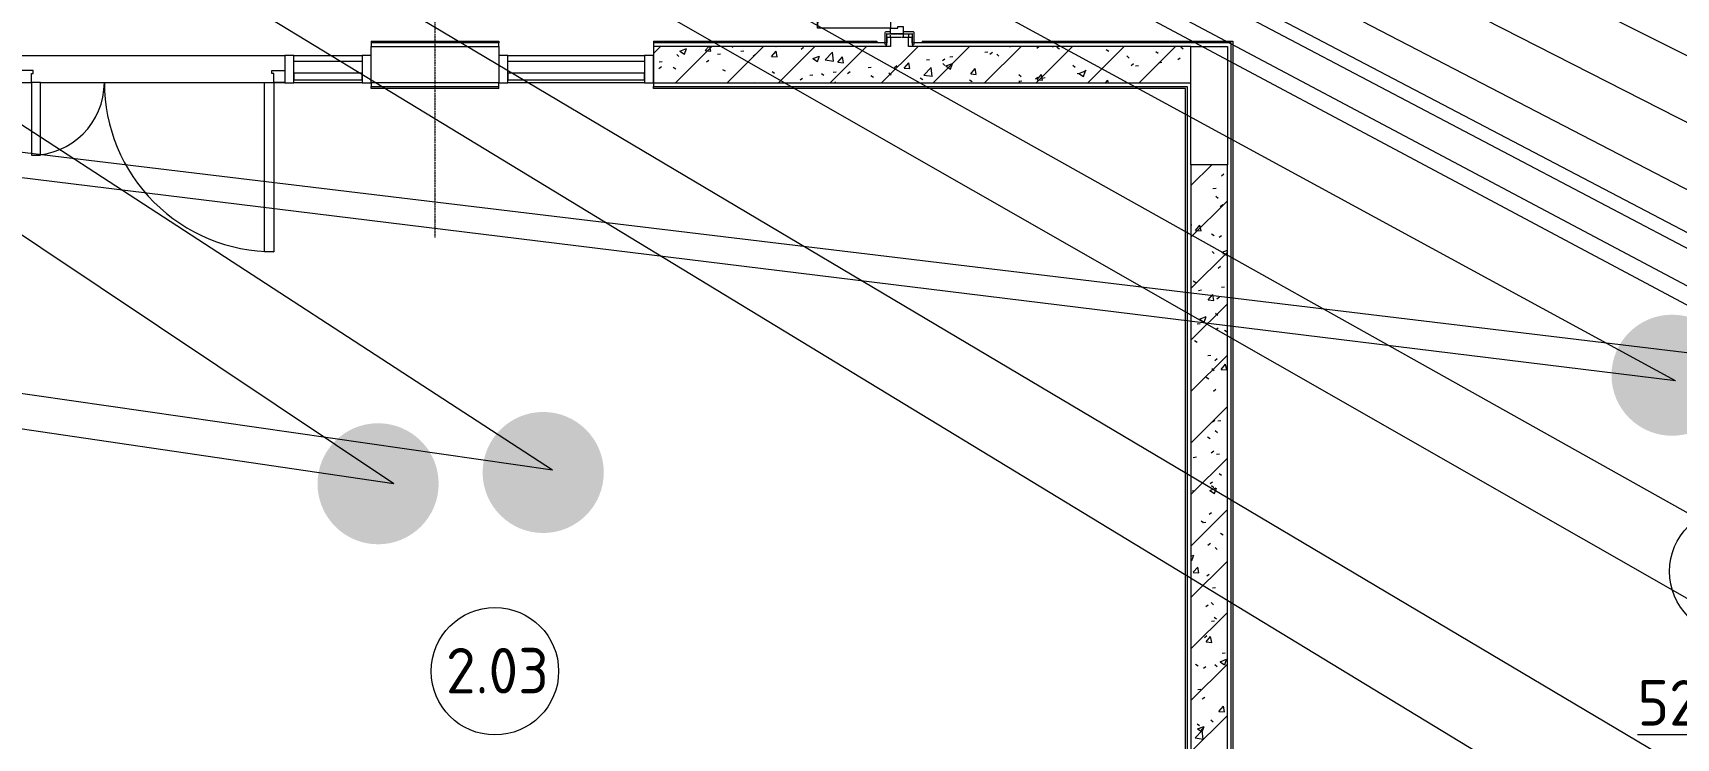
# Model space of a CAD drawing. Header units: millimetres. Extents: x -584918 to 2941280, y 3000189 to 4229862.
# Drawn here: x 160854 to 169875, y 3840766 to 3844641 of the extents above; entities that cross this region are included whole.
import ezdxf

# ---------------------------------------------------------------- set-up
doc = ezdxf.new("R2010")
doc.units = ezdxf.units.MM
doc.linetypes.add('ASVP_Невидимые', pattern=[5, 3, -2])
doc.linetypes.add('ASVP_Осевая', pattern=[14, 10, -2, 0, -2])
for name, color, linetype, lineweight in [('Витраж', 7, 'Continuous', 0), ('Двери', 7, 'Continuous', 0), ('Линии', 7, 'Continuous', 0), ('Марки помещений', 7, 'Continuous', 0), ('Обобщенные модели', 7, 'Continuous', 0), ('Панели витража', 7, 'Continuous', 0), ('Перекрытие', 7, 'Continuous', 0), ('Стены внутренние', 7, 'Continuous', 0), ('Стены несущие', 7, 'Continuous', 0), ('Стены отделка', 7, 'Continuous', 0), ('экспертиза ДУ', 1, 'Continuous', 0), ('экспертиза ДУ пояснения', 6, 'Continuous', 0), ('экспертиза условные обозначения', 1, 'Continuous', 0)]:
    doc.layers.add(name, color=color, linetype=linetype, lineweight=lineweight)
doc.styles.add('GOST Common_2', font='', dxfattribs={"height": 500})
doc.styles.get('GOST Common_2').set_extended_font_data('GOST Common')
pattern_1 = [(45, (184030.3, 3824416.36), (-141.4214, 141.4214), [])]
pattern_2 = [(50, (184030.3, 3824416.36), (364.368, -31.8783), [38.1, -419.1]), (355, (184030.3, 3824416.36), (-70.486, 382.1133), [30.48, -335.28]), (100.451, (184060.67, 3824413.7), (293.885, 350.2334), [32.38, -356.18]), (46.184, (184030.3, 3824517.96), (542.1585, -84.086), [57.15, -628.65]), (96.636, (184075.5, 3824510.96), (474.805, 494.855), [48.57, -534.27]), (351.184, (184030.3, 3824517.96), (474.81, 494.85), [45.72, -502.92]), (21, (184081.1, 3824492.56), (303.2285, -204.5305), [38.1, -419.1]), (326, (184081.1, 3824492.56), (123.604, 368.376), [30.48, -335.28]), (71.451, (184106.37, 3824475.52), (426.834, 163.8427), [32.38, -356.18]), (37.5, (184030.3, 3824416.36), (6.17665, 169.11015), [16.764, -314.452, 16.764, -323.596, -336.55]), (37.5, (184030.3, 3824416.36), (6.17665, 169.11015), [-671.576, 16.764, -319.786]), (7.5, (184030.3, 3824416.36), (133.6389, 200.3615), [16.764, -177.292, 16.764, -306.832, -128.27]), (7.5, (184030.3, 3824416.36), (133.6389, 200.3615), [-517.652, 16.764, -111.506]), (327.5, (183917.02, 3824416.36), (271.1818, -11.45836), [16.764, -110.236, 16.764, -379.476, -525.78]), (327.5, (183917.02, 3824416.36), (271.1818, -11.45836), [-523.24, 16.764, -509.016]), (317.5, (183866.22, 3824416.36), (296.2585, 50.8528), [16.764, -148.336, 16.764, -246.38, -373.38]), (317.5, (183866.22, 3824416.36), (296.2585, 50.8528), [-428.244, 16.764, -356.616])]

# ---------------------------------------------------------------- blocks, each defined once
blk = doc.blocks.new('ASVP_ДверьДеревянная_2 полотна - Межкомнатная 1300х2000h_полотна_ Г Л _1220 в свету_-7531502-АР Этаж 02')
at = {"layer": 'Двери', "lineweight": 18}
for p, q in [((650, 950), (610, 950)), ((610, 950), (610, 50)), ((650, 50), (650, 950)), ((-650, 450), (-610, 450)), ((-650, 50), (-650, 450)), ((-610, 450), (-610, 50)), ((-680, 50), (-650, 50)), ((-680, -20), (-680, 50)), ((-610, 50), (-650, 50)), ((-650, 50), (-650, 10)), ((-650, 10), (-640, 10)), ((-640, 10), (-640, -20)), ((610, 50), (650, 50)), ((650, 10), (640, 10)), ((640, 10), (640, -20)), ((680, 50), (650, 50)), ((650, 50), (650, 10)), ((680, -20), (680, 50)), ((-640, -20), (-680, -20)), ((640, -20), (680, -20))]:
    blk.add_line(p, q, dxfattribs=at)
at = {"layer": 'Двери', "linetype": 'ASVP_Невидимые', "lineweight": 18}
for p, q in [((-700, 50), (-680, 50)), ((-700, -20), (-700, 50)), ((-680, 50), (-680, -20)), ((700, 50), (680, 50)), ((680, 50), (680, -20)), ((700, -20), (700, 50)), ((-680, -20), (-700, -20)), ((680, -20), (700, -20))]:
    blk.add_line(p, q, dxfattribs=at)
at = {"layer": 'Двери'}
for centre, radius, start, end in [((650, 50), 900, 90, 180), ((-650, 50), 400, 360, 90)]:
    blk.add_arc(centre, radius, start, end, dxfattribs=at)
blk = doc.blocks.new('ASVP_НАЛИЧНИК МДФ_Двери - Наличник дверной МДФ-7523534-АР Этаж 02')
at = {"layer": 'Обобщенные модели'}
for p, q in [((-681, 0), (-740, 0)), ((-740, 0), (-740, -5)), ((-681, -1), (-681, 0)), ((-680, 50), (-680, -1)), ((-670, -5), (-670, 50)), ((670, 50), (670, -5)), ((680, -1), (680, 50)), ((740, 0), (681, 0)), ((681, 0), (681, -1)), ((740, -5), (740, 0)), ((-735, -10), (-675, -10)), ((-680, -1), (-681, -1)), ((675, -10), (735, -10)), ((681, -1), (680, -1))]:
    blk.add_line(p, q, dxfattribs=at)
for centre, start, end in [((-735, -5), 180, 270), ((-675, -5), 270, 360), ((675, -5), 180, 270), ((735, -5), 270, 360)]:
    blk.add_arc(centre, 5, start, end, dxfattribs=at)
blk = doc.blocks.new('ASVP_НАЛИЧНИК МДФ_Двери - Наличник дверной МДФ-V56-АР Этаж 02')
at = {"layer": 'Обобщенные модели'}
for p, q in [((-681, 0), (-740, 0)), ((-740, 0), (-740, -5)), ((-681, -1), (-681, 0)), ((-680, 20), (-680, -1)), ((-670, -5), (-670, 20)), ((670, 20), (670, -5)), ((680, -1), (680, 20)), ((740, 0), (681, 0)), ((681, 0), (681, -1)), ((740, -5), (740, 0)), ((-735, -10), (-675, -10)), ((-680, -1), (-681, -1)), ((675, -10), (735, -10)), ((681, -1), (680, -1))]:
    blk.add_line(p, q, dxfattribs=at)
for centre, start, end in [((-735, -5), 180, 270), ((-675, -5), 270, 360), ((675, -5), 180, 270), ((735, -5), 270, 360)]:
    blk.add_arc(centre, 5, start, end, dxfattribs=at)
blk = doc.blocks.new('Прямоугольный импост - 50х150 мм-7546359-АР Этаж 02')
at = {"layer": 'Витраж', "lineweight": 18}
for p, q in [((0, 115), (-50, 115)), ((-50, 115), (-50, -35)), ((0, -35), (0, 115)), ((-50, -35), (0, -35))]:
    blk.add_line(p, q, dxfattribs=at)
blk = doc.blocks.new('ASVP_ДверьАлюминиеваяВитражная_2 полотна - Остекленная Внутренняя-7554606-АР Этаж 02')
at = {"layer": 'Двери', "lineweight": 18}
for p, q in [((-665, 962.5), (-615, 962.5)), ((-665, 32.5), (-665, 962.5)), ((-615, 962.5), (-615, 32.5)), ((665, 432.5), (615, 432.5)), ((615, 432.5), (615, 32.5)), ((665, 32.5), (665, 432.5)), ((-725, 32.5), (-665, 32.5)), ((-725, -32.5), (-725, 32.5)), ((-615, 32.5), (-665, 32.5)), ((-665, 32.5), (-665, -17.5)), ((615, 32.5), (665, 32.5)), ((725, 32.5), (665, 32.5)), ((665, 32.5), (665, -17.5)), ((725, -32.5), (725, 32.5)), ((-655, -32.5), (-725, -32.5)), ((-665, -17.5), (-655, -17.5)), ((-655, -17.5), (-655, -32.5)), ((665, -17.5), (655, -17.5)), ((655, -17.5), (655, -32.5)), ((655, -32.5), (725, -32.5))]:
    blk.add_line(p, q, dxfattribs=at)
at = {"layer": 'Двери'}
for centre, radius, start, end in [((-665, 32.5), 930, 360, 90), ((665, 32.5), 400, 90, 180)]:
    blk.add_arc(centre, radius, start, end, dxfattribs=at)
blk = doc.blocks.new('Системная панель - Cтеклопакет Двухкамерный_36 мм-7546360-АР Этаж 02')
at = {"layer": 'Панели витража', "lineweight": 18}
for p, q in [((375, 18), (-375, 18)), ((-375, 18), (-375, -18)), ((375, -18), (375, 18)), ((-375, -18), (375, -18))]:
    blk.add_line(p, q, dxfattribs=at)
blk = doc.blocks.new('Прямоугольный импост - 50х150 мм-7546361-АР Этаж 02')
at = {"layer": 'Витраж', "lineweight": 18}
for p, q in [((-50, 115), (0, 115)), ((-50, -35), (-50, 115)), ((0, 115), (0, -35)), ((0, -35), (-50, -35))]:
    blk.add_line(p, q, dxfattribs=at)
blk = doc.blocks.new('Прямоугольный импост - 50х120 мм _горизонтальный импост витража_-7511902-АР Этаж 02')
at = {"layer": 'Витраж'}
for p, q in [((-20569.1, 20069.3), (-19819.1, 20069.3)), ((-19819.1, 19949.3), (-20569.1, 19949.3))]:
    blk.add_line(p, q, dxfattribs=at)
blk = doc.blocks.new('Системная панель - Cтеклопакет Двухкамерный_36 мм-7554611-АР Этаж 02')
at = {"layer": 'Панели витража', "lineweight": 18}
for p, q in [((187.5, 18), (-187.5, 18)), ((-187.5, 18), (-187.5, -18)), ((187.5, -18), (187.5, 18)), ((-187.5, -18), (187.5, -18))]:
    blk.add_line(p, q, dxfattribs=at)
blk = doc.blocks.new('Прямоугольный импост - 50х120 мм _горизонтальный импост витража_-7549889-АР Этаж 02')
at = {"layer": 'Витраж'}
for p, q in [((-21744.1, 20069.3), (-21369.1, 20069.3)), ((-21369.1, 19949.3), (-21744.1, 19949.3))]:
    blk.add_line(p, q, dxfattribs=at)
blk = doc.blocks.new('Прямоугольный импост - 50х150 мм-7554605-АР Этаж 02')
at = {"layer": 'Витраж', "lineweight": 18}
for p, q in [((-25, 115), (25, 115)), ((-25, -35), (-25, 115)), ((25, 115), (25, 32.5)), ((25, -35), (-25, -35)), ((25, -32.5), (25, -35))]:
    blk.add_line(p, q, dxfattribs=at)
blk = doc.blocks.new('ASVP_Марка_Помещение_ДваЗначения - Номер Площадь-685795-АР Этаж 02')
at = {"layer": 'Марки помещений'}
blk.add_circle((0, 0), 3.5, dxfattribs=at)

msp = doc.modelspace()

# ---------------------------------------------------------------- hatches: boundary and pattern name
at = {"layer": 'Стены внутренние'}
h = msp.add_hatch(dxfattribs=at)
h.set_pattern_fill('FP_1', color=256, style=0, pattern_type=2)
h.set_pattern_definition(pattern_1)
h.paths.add_polyline_path([(165661.203, 3844565.697), (165661.203, 3844615.697), (165561.203, 3844615.697), (165561.203, 3844565.697)])
h.paths.add_polyline_path([(165631.203, 3846015.697), (165661.203, 3846015.697), (165661.203, 3846165.697), (165561.203, 3846165.697), (165561.203, 3846015.697)])
h = msp.add_hatch(dxfattribs=at)
h.set_pattern_fill('FP_2', color=256, style=0, pattern_type=2)
h.set_pattern_definition(pattern_2)
h.paths.add_polyline_path([(165661.203, 3844565.697), (165661.203, 3844615.697), (165561.203, 3844615.697), (165561.203, 3844565.697)])
h.paths.add_polyline_path([(165631.203, 3846015.697), (165661.203, 3846015.697), (165661.203, 3846165.697), (165561.203, 3846165.697), (165561.203, 3846015.697)])
h = msp.add_hatch(dxfattribs=at)
h.set_pattern_fill('FP_1', color=256, style=0, pattern_type=2)
h.set_pattern_definition(pattern_1)
h.paths.add_polyline_path([(167211.203, 3844365.697), (167211.203, 3844565.697), (164261.203, 3844565.697), (164261.203, 3844365.697), (166462.378, 3844365.697)])
h = msp.add_hatch(dxfattribs=at)
h.set_pattern_fill('FP_2', color=256, style=0, pattern_type=2)
h.set_pattern_definition(pattern_2)
h.paths.add_polyline_path([(167211.203, 3844365.697), (167211.203, 3844565.697), (164261.203, 3844565.697), (164261.203, 3844365.697), (166462.378, 3844365.697)])
h = msp.add_hatch(dxfattribs=at)
h.set_pattern_fill('FP_1', color=256, style=0, pattern_type=2)
h.set_pattern_definition(pattern_1)
h.paths.add_polyline_path([(167411.203, 3837765.697), (167411.203, 3838565.697), (167211.203, 3838565.697), (167211.203, 3837765.697)])
h.paths.add_polyline_path([(167411.203, 3839965.697), (167411.203, 3843915.697), (167211.203, 3843915.697), (167211.203, 3839965.697), (167281.203, 3839965.697)])
h = msp.add_hatch(dxfattribs=at)
h.set_pattern_fill('FP_2', color=256, style=0, pattern_type=2)
h.set_pattern_definition(pattern_2)
h.paths.add_polyline_path([(167411.203, 3837765.697), (167411.203, 3838565.697), (167211.203, 3838565.697), (167211.203, 3837765.697)])
h.paths.add_polyline_path([(167411.203, 3839965.697), (167411.203, 3843915.697), (167211.203, 3843915.697), (167211.203, 3839965.697), (167281.203, 3839965.697)])
at = {"layer": 'экспертиза ДУ', "lineweight": 0}
h = msp.add_hatch(color=5, dxfattribs=at)
edge = h.paths.add_edge_path()
edge.add_arc((169852.369, 3842759.694), 332.544, 0, 360)
h = msp.add_hatch(color=5, dxfattribs=at)
edge = h.paths.add_edge_path()
edge.add_arc((162748.849, 3842163.35), 332.544, 0, 360)
h = msp.add_hatch(color=30, dxfattribs=at)
edge = h.paths.add_edge_path()
edge.add_arc((163655.27, 3842225.308), 332.544, 0, 360)
at = {"layer": 'экспертиза условные обозначения', "lineweight": -3}
h = msp.add_hatch(dxfattribs=at)
h.set_pattern_fill('GRASS', color=3, scale=24)
h.set_pattern_definition([(90, (183626.44, 3579035.56), (-431.0523, 431.0523), [114.3, -747.8046]), (45, (183626.44, 3579035.56), (-431.0523, 431.0523), [114.3, -495.3]), (135, (183626.44, 3579035.56), (-431.0523, -431.0523), [114.3, -495.3])])
edge = h.paths.add_edge_path()
edge.add_line((165449.618, 3852387.21), (166159.793, 3854149.496))
edge.add_line((166159.793, 3854149.496), (183114.838, 3847316.866))
edge.add_line((183114.838, 3847316.866), (182404.664, 3845554.58))
edge.add_line((182404.664, 3845554.58), (177800.899, 3847415.219))
edge.add_arc((177378.984, 3846379.908), 1117.981, 67.8278443, 178.9159405)
edge.add_line((176261.203, 3846401.059), (176261.203, 3844565.697))
edge.add_line((176261.203, 3844565.697), (173308.434, 3844565.697))
edge.add_line((173308.434, 3844565.697), (173311.203, 3849219.109))
edge.add_line((173311.203, 3849219.109), (169300.899, 3850840.592))
edge.add_line((169300.899, 3850840.592), (166608.434, 3851925.615))

# ---------------------------------------------------------------- linework, layer by layer
at = {"layer": 'Линии', "linetype": 'ASVP_Осевая'}
msp.add_line((163061.203, 3850515.697), (163061.203, 3843515.697), dxfattribs=at)
at = {"layer": 'Перекрытие'}
for p, q in [((162711.203, 3844515.697), (162711.203, 3844565.697)), ((163411.203, 3844565.697), (163411.203, 3844515.697)), ((165661.203, 3844635.697), (165661.203, 3844615.697)), ((160786.203, 3844515.697), (162236.203, 3844515.697)), ((162286.203, 3844515.697), (162661.203, 3844515.697)), ((163461.203, 3844515.697), (164211.203, 3844515.697)), ((162126.203, 3844365.697), (160896.203, 3844365.697)), ((162236.203, 3844365.697), (162176.203, 3844365.697))]:
    msp.add_line(p, q, dxfattribs=at)
at = {"layer": 'Стены внутренние'}
for p, q in [((162711.203, 3844595.697), (163411.203, 3844595.697)), ((162711.203, 3844595.697), (162711.203, 3844585.697)), ((163411.203, 3844595.697), (163411.203, 3844585.697)), ((164261.203, 3844595.697), (165486.203, 3844595.697)), ((164261.203, 3844595.697), (164261.203, 3844585.697)), ((165486.203, 3844595.697), (165486.203, 3844585.697)), ((165736.203, 3844595.697), (167441.203, 3844595.697)), ((165736.203, 3844595.697), (165736.203, 3844585.697)), ((167441.203, 3844595.697), (167441.203, 3840005.697)), ((162711.203, 3844335.697), (162711.203, 3844345.697)), ((163411.203, 3844335.697), (162711.203, 3844335.697)), ((163411.203, 3844335.697), (163411.203, 3844345.697)), ((164261.203, 3844335.697), (164261.203, 3844345.697)), ((167181.203, 3844335.697), (164261.203, 3844335.697)), ((167181.203, 3840005.697), (167181.203, 3844335.697))]:
    msp.add_line(p, q, dxfattribs=at)
at = {"layer": 'Стены несущие'}
for p, q in [((165561.203, 3844565.697), (164261.203, 3844565.697)), ((164261.203, 3844565.697), (164261.203, 3844365.697)), ((165561.203, 3844615.697), (165561.203, 3844565.697)), ((165661.203, 3844615.697), (165631.203, 3844615.697)), ((165661.203, 3844565.697), (165661.203, 3844615.697)), ((167211.203, 3844565.697), (165661.203, 3844565.697)), ((167211.203, 3844365.697), (167211.203, 3844565.697)), ((164261.203, 3844365.697), (167211.203, 3844365.697)), ((167411.203, 3843915.697), (167211.203, 3843915.697)), ((167211.203, 3843915.697), (167211.203, 3839965.697)), ((167411.203, 3839965.697), (167411.203, 3843915.697))]:
    msp.add_line(p, q, dxfattribs=at)
at = {"layer": 'Стены отделка'}
for p, q in [((163411.203, 3844585.697), (162711.203, 3844585.697)), ((162711.203, 3844585.697), (162711.203, 3844565.697)), ((162711.203, 3844565.697), (163411.203, 3844565.697)), ((163411.203, 3844565.697), (163411.203, 3844585.697)), ((165541.203, 3844585.697), (164261.203, 3844585.697)), ((164261.203, 3844585.697), (164261.203, 3844565.697)), ((165561.203, 3844615.697), (165541.203, 3844615.697)), ((165541.203, 3844615.697), (165541.203, 3844585.697)), ((165681.203, 3844615.697), (165661.203, 3844615.697)), ((165681.203, 3844585.697), (165681.203, 3844615.697)), ((167431.203, 3844585.697), (165681.203, 3844585.697)), ((167211.203, 3844565.697), (167411.203, 3844565.697)), ((167411.203, 3844565.697), (167411.203, 3843915.697)), ((167431.203, 3839965.697), (167431.203, 3844585.697)), ((163411.203, 3844365.697), (162711.203, 3844365.697)), ((162711.203, 3844365.697), (162711.203, 3844345.697)), ((162711.203, 3844345.697), (163411.203, 3844345.697)), ((163411.203, 3844345.697), (163411.203, 3844365.697)), ((164261.203, 3844365.697), (164261.203, 3844345.697)), ((164261.203, 3844345.697), (167191.203, 3844345.697)), ((167191.203, 3844345.697), (167191.203, 3839965.697)), ((167211.203, 3843915.697), (167211.203, 3844365.697)), ((167211.203, 3844365.697), (167211.203, 3844365.697))]:
    msp.add_line(p, q, dxfattribs=at)
at = {"layer": 'экспертиза ДУ'}
for points in [[(104537.279, 3850758.128), (162834.479, 3842164.214)], [(163705.607, 3842238.861), (104537.279, 3850758.128)], [(169871.49, 3842728.499), (104537.279, 3850758.128)], [(104537.279, 3850758.128), (170829.006, 3842777.3)]]:
    msp.add_lwpolyline(points, dxfattribs=at)
at = {"layer": 'экспертиза ДУ пояснения'}
for points in [[(127632.222, 3865719.663), (162834.479, 3842164.214)], [(163705.607, 3842238.861), (127632.222, 3865719.663)], [(169871.49, 3842728.499), (127632.222, 3865719.663)], [(127632.222, 3865719.663), (170829.006, 3842777.3)], [(175630.543, 3836522.339), (127632.222, 3865719.663)], [(176618.23, 3836615.777), (127632.222, 3865719.663)], [(127632.222, 3865719.663), (182583.877, 3836395.57)], [(183477.908, 3836444.323), (127632.222, 3865719.663)], [(189381.376, 3830415.598), (127632.222, 3865719.663)], [(127632.222, 3865719.663), (190303.722, 3830587.545)], [(196251.948, 3830728.236), (127632.222, 3865719.663)], [(127632.222, 3865719.663), (197324.351, 3830787.504)], [(202853.373, 3826133.956), (127632.222, 3865719.663)], [(127632.222, 3865719.663), (203742.915, 3826246.124)]]:
    msp.add_lwpolyline(points, dxfattribs=at)

# ---------------------------------------------------------------- block references
at = {"layer": 'Витраж', "extrusion": (0, 0, -1)}
for name, p in [('Прямоугольный импост - 50х150 мм-7554605-АР Этаж 02', (-162261.203, 3844400.697)), ('Прямоугольный импост - 50х150 мм-7546361-АР Этаж 02', (-163411.203, 3844400.697))]:
    msp.add_blockref(name, p, dxfattribs=at)
at = {"layer": 'Витраж'}
for name, p in [('Прямоугольный импост - 50х120 мм _горизонтальный импост витража_-7549889-АР Этаж 02', (184030.304, 3824416.364)), ('Прямоугольный импост - 50х150 мм-7546359-АР Этаж 02', (162711.203, 3844400.697)), ('Прямоугольный импост - 50х120 мм _горизонтальный импост витража_-7511902-АР Этаж 02', (184030.304, 3824416.364)), ('Прямоугольный импост - 50х150 мм-7546359-АР Этаж 02', (164261.203, 3844400.697))]:
    msp.add_blockref(name, p, dxfattribs=at)
at = {"layer": 'Двери'}
for name, p, rotation in [('ASVP_ДверьДеревянная_2 полотна - Межкомнатная 1300х2000h_полотна_ Г Л _1220 в свету_-7531502-АР Этаж 02', (165611.203, 3845315.697), 89.99999999999993), ('ASVP_ДверьАлюминиеваяВитражная_2 полотна - Остекленная Внутренняя-7554606-АР Этаж 02', (161511.203, 3844400.697), 180)]:
    msp.add_blockref(name, p, dxfattribs=dict(at, rotation=rotation))
at = {"layer": 'Марки помещений', "xscale": 99.99999999999993, "yscale": 99.99999999999993, "zscale": 99.99999999999993}
for p in [(170188.172, 3841681.722), (163390.095, 3841133.662)]:
    msp.add_blockref('ASVP_Марка_Помещение_ДваЗначения - Номер Площадь-685795-АР Этаж 02', p, dxfattribs=at)
at = {"layer": 'Обобщенные модели'}
for name, p, rotation in [('ASVP_НАЛИЧНИК МДФ_Двери - Наличник дверной МДФ-V56-АР Этаж 02', (165541.203, 3845315.697), 269.9999999999997), ('ASVP_НАЛИЧНИК МДФ_Двери - Наличник дверной МДФ-7523534-АР Этаж 02', (165681.203, 3845315.697), 89.99999999999993)]:
    msp.add_blockref(name, p, dxfattribs=dict(at, rotation=rotation))
at = {"layer": 'Панели витража', "rotation": 180}
for name, p in [('Системная панель - Cтеклопакет Двухкамерный_36 мм-7554611-АР Этаж 02', (162473.703, 3844400.697)), ('Системная панель - Cтеклопакет Двухкамерный_36 мм-7546360-АР Этаж 02', (163836.203, 3844400.697))]:
    msp.add_blockref(name, p, dxfattribs=at)

# ---------------------------------------------------------------- texts
at = {"layer": 'Марки помещений', "char_height": 250, "attachment_point": 1, "style": 'GOST Common_2'}
for s, insert, width in [('2.03', (163121.438, 3841261.387), 663.79725), ('\\L52,31 ', (169662.579, 3841084.917), 909.11362)]:
    msp.add_mtext(s, dxfattribs=dict(at, insert=insert, width=width))

doc.saveas('drawing.dxf')
